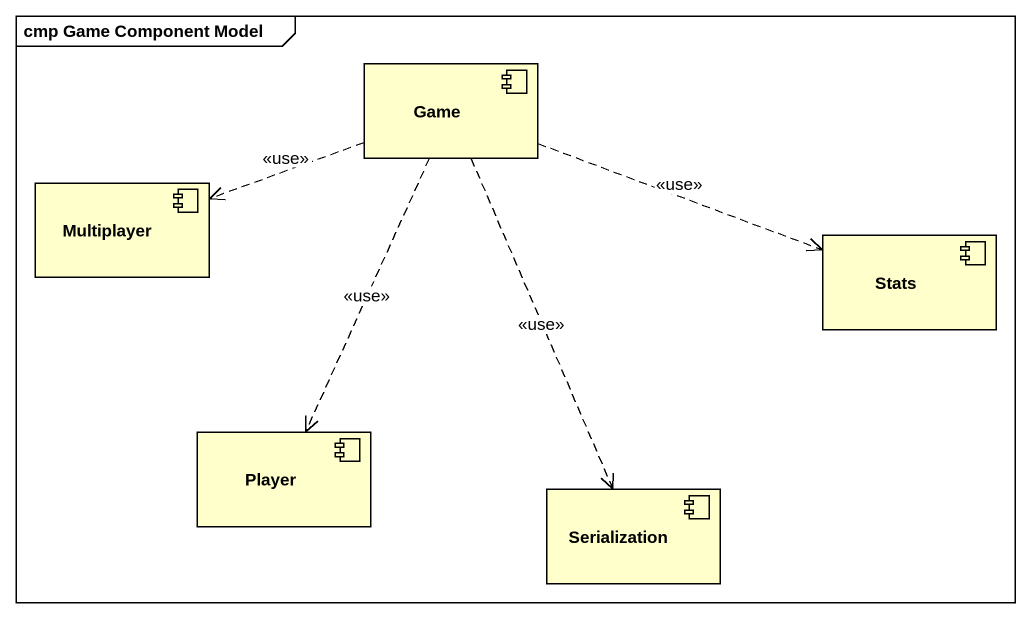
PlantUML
@startuml
mainframe cmp Game Component Model
component Game
component Multiplayer
component Stats
component Player
component Serialization
Game .left.> Multiplayer : <<use>>
Game .right.> Stats : <<use>>
Game ..> Player : <<use>>
Game ..> Serialization : <<use>>
@enduml
